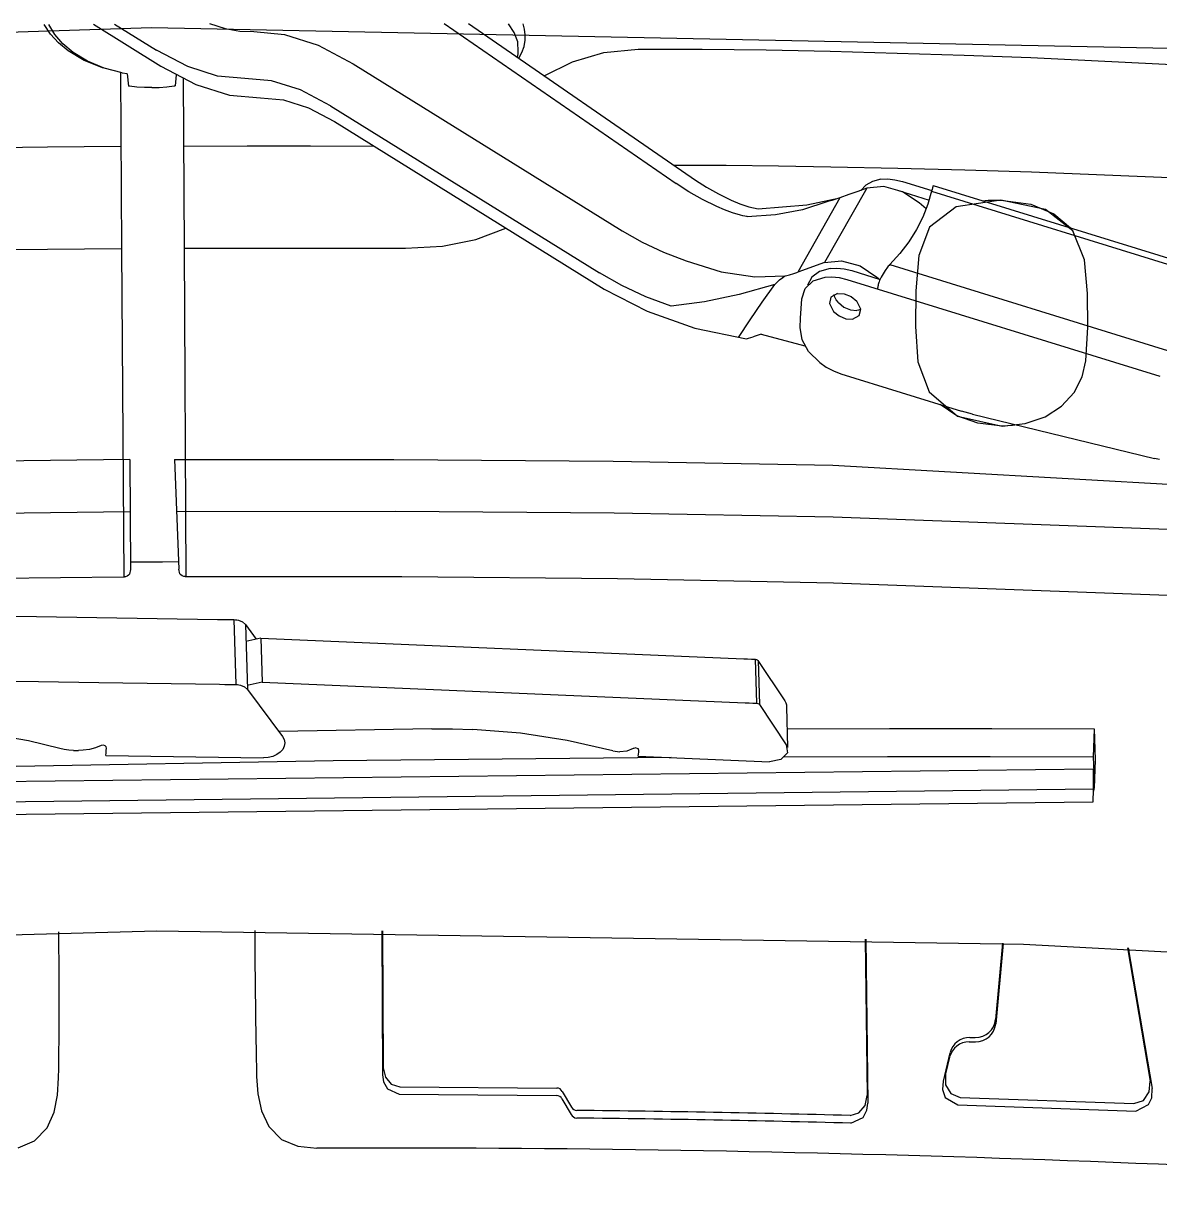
# Model space of a CAD drawing. Header units: millimetres. Extents: x 793 to 3159, y 750 to 2095.
# Drawn here: x 1317.2759 to 1317.4433, y 993.2897 to 993.463 of the extents above; entities that cross this region are included whole.
import ezdxf

# ---------------------------------------------------------------- set-up
doc = ezdxf.new("R2010")
doc.units = ezdxf.units.MM
doc.linetypes.add('XR-CASETA$0$CONTINUA', pattern=[0])
doc.layers.add('XR-CASETA$0$A-AUTOS', color=8, linetype='Continuous')

# ---------------------------------------------------------------- blocks, each defined once
blk = doc.blocks.new('XR-CASETA$0$A$C75246685')
for p, q in [((-5.339676302572001, 0.0877954115283331), (-5.326401152571974, 0.2982058715281539)), ((-5.268916412572139, 0.1154811115282825), (-5.261142062572048, 0.2430615315281841)), ((-5.404767852572035, -0.0122029884716142), (-5.398848052571906, 0.2122982015282275)), ((-5.399554842572001, 0.1173466515282655), (-5.395683382571974, 0.1892218815282547)), ((-5.382733252571938, 0.117346501528317), (-5.379372342572082, 0.1879828715282485)), ((-5.332049352571971, 0.0877971715283081), (-5.328042392572002, 0.1810305815282334)), ((-5.318859952572097, 0.1678517915282498), (-5.322271512572001, 0.0877934315282971)), ((-5.380782262572096, 0.1028517215283102), (-5.367735692571955, 0.1441528315282596)), ((-5.379952182572083, 0.1026066615283128), (-5.367051182572026, 0.1434452115282454)), ((-5.369177032572111, 0.0963879415283202), (-5.356276032572054, 0.1372261815282911)), ((-5.367035612572066, 0.0900256415283423), (-5.352494902571947, 0.1360537015282546)), ((-5.347079862572058, 0.1084146915282815), (-5.340382482571953, 0.1352235415282905)), ((-5.340323882572079, 0.1354630315283032), (-5.340382482571953, 0.1352235415282905)), ((-5.340267732571988, 0.1357037415282605), (-5.340323882572079, 0.1354630315283032)), ((-5.340214022572012, 0.1359457415282748), (-5.340267732571988, 0.1357037415282605)), ((-5.268248082572085, 0.1308068115282879), (-5.24861124257211, 0.1340353415282891)), ((-5.268243802572101, 0.1308977515282947), (-5.24751901257207, 0.1343094715282689)), ((-5.247005102572189, 0.1339039615282616), (-5.248610932572205, 0.1340350415282785)), ((-5.246121612572209, 0.1342522515282951), (-5.24751901257207, 0.1343094715282689)), ((-5.245767912572205, 0.1330361215282494), (-5.247005102572189, 0.1339039615282616)), ((-5.245147802572205, 0.1337883015282557), (-5.246121612572209, 0.1342522515282951)), ((-5.244183142572068, 0.1318804215282796), (-5.245147802572205, 0.1337883015282557)), ((-5.245300992572197, 0.1315998915282819), (-5.245767912572205, 0.1330361215282494)), ((-5.245261932572133, 0.1056625415282895), (-5.244183142572068, 0.131880341528273)), ((-5.246352942572116, 0.1060276815282748), (-5.245300692572187, 0.1316001215282938)), ((-5.369700412572116, 0.1250551615283086), (-5.373966462571956, 0.1233759315282725)), ((-5.364730622571983, 0.1254634115282727), (-5.369700412572116, 0.1250551615283086)), ((-5.359762972571957, 0.1254993515283047), (-5.364730622571983, 0.1254634115282727)), ((-5.354806922572038, 0.125184181528283), (-5.359762972571957, 0.1254993515283047)), ((-5.352455232571969, 0.1246360015282732), (-5.354806922572038, 0.125184181528283)), ((-5.300695592571969, 0.1110075415283234), (-5.30056070257217, 0.1260878015282572)), ((-5.30056100257218, 0.1260878815282638), (-5.295995572571996, 0.1262313915283073)), ((-5.30056100257218, 0.1260878015282572), (-5.296387732572043, 0.1259167515283082)), ((-5.296387732572043, 0.1259166715283015), (-5.29652292257208, 0.1107559215282947)), ((-5.296387732572043, 0.1259166715283015), (-5.294238372572067, 0.1259842715282673)), ((-5.295995272571985, 0.1262311615282954), (-5.291827182572092, 0.1260601815282882)), ((-5.29464761257202, 0.1259303315282807), (-5.291681922572137, 0.1258724215282712)), ((-5.29464761257202, 0.1259303315282807), (-5.293452552572148, -0.0748846384715591)), ((-5.294238372572067, 0.1259842715282673), (-5.293669532572153, 0.1259609215282751)), ((-5.29182932257197, 0.1258741815283031), (-5.291827182572092, 0.1260601815282882)), ((-5.291828092572018, 0.1259753415282887), (-5.291634922572143, 0.1259674115283076)), ((-5.291681922572137, 0.1258724215282712), (-5.289784942572055, 0.1258277915282804)), ((-5.291681922572137, 0.1258724215282712), (-5.29048776257207, -0.07482268847152801)), ((-5.291634922572143, 0.1259674115283076), (-5.291225682572188, 0.1258867715282861)), ((-5.290241492572135, 0.1258133715282668), (-5.289784942572055, 0.1258277915282804)), ((-5.289784942572055, 0.1258277915282804), (-5.288591402572023, -0.0747838584715339)), ((-5.373966462571956, 0.1233759315282725), (-5.377168062571968, 0.1193464715283028)), ((-5.350163972571977, 0.1234246815282916), (-5.352455232571969, 0.1246360015282732)), ((-5.348143102571953, 0.1215744815283131), (-5.350163972571977, 0.1234246815282916)), ((-5.376491492571971, 0.120603791528282), (-5.374408972572041, 0.1230278815282588)), ((-5.346609592572007, 0.119160391528311), (-5.348143102571953, 0.1215744815283131)), ((-5.37794107257207, 0.1172241215282668), (-5.376491492571971, 0.120603791528282)), ((-5.377168062571968, 0.1193464715283028), (-5.378586822571946, 0.1128061715283195)), ((-5.345619602572128, 0.1162023215282772), (-5.346609592572007, 0.119160391528311)), ((-5.399955232571869, 0.1074959615283149), (-5.399554842572001, 0.1173466515282655)), ((-5.383069852572019, 0.107497711528282), (-5.382733252571938, 0.117346501528317)), ((-5.378586822571946, 0.1128061715283195), (-5.37794107257207, 0.1172241215282668)), ((-5.345280552572035, 0.1128051815282731), (-5.345619602572128, 0.1162023215282772)), ((-5.345420932571983, 0.1150549315283058), (-5.345340362572073, 0.1143224415282873)), ((-5.271604402572052, -0.012202598471589), (-5.268916412572139, 0.1154811115282825)), ((-5.378597502572006, 0.1118408215283182), (-5.378586822571946, 0.1128061715283195)), ((-5.378586822571946, 0.1128061715283195), (-5.377603552571941, 0.1062097215283018)), ((-5.346792692571966, 0.1062368815283037), (-5.345280552572035, 0.1128051815282731)), ((-5.345280552572035, 0.1128051815282731), (-5.345705052572043, 0.1092054815282779)), ((-5.345340362572073, 0.1143224415282873), (-5.345293372571972, 0.1135721615283103)), ((-5.345293372571972, 0.1135721615283103), (-5.345280552572035, 0.1128051815282731)), ((-5.378569732571918, 0.1109266715282899), (-5.378597502572006, 0.1118408215283182)), ((-5.378505042572101, 0.1100607315283071), (-5.378569732571918, 0.1109266715282899)), ((-5.300793242572012, 0.0959258315283194), (-5.300695592571969, 0.1110075415283234)), ((-5.269042142572174, 0.1124028815283111), (-5.257822052572123, 0.1112999715283252)), ((-5.269038792572132, 0.112487641528304), (-5.257186372572164, 0.1113224115282776)), ((-5.345705052572043, 0.1092054815282779), (-5.346847022571978, 0.1061309815283096)), ((-5.29652292257208, 0.1107559215282947), (-5.296620882572028, 0.0955937215283314)), ((-5.400324802572073, 0.0976456515283246), (-5.399955232571869, 0.1074959615283149)), ((-5.383375642572104, 0.0976479415283223), (-5.383069852572019, 0.107497711528282)), ((-5.347216582572059, 0.1078892515282916), (-5.34736520257195, 0.1073642015283269)), ((-5.347079862572058, 0.1084146115282749), (-5.347216582572059, 0.1078892515282916)), ((-5.255184422572142, 0.1074806215283104), (-5.255182892572178, 0.1083136815283012)), ((-5.254548742572184, 0.1074083715282938), (-5.254546912572209, 0.1083363415283145)), ((-5.377603552571941, 0.1062097215283018), (-5.374661042572028, 0.10228203152829)), ((-5.353137602572018, 0.0890730315283293), (-5.347525122571937, 0.1068391415282974)), ((-5.350384312571918, 0.1020573415283081), (-5.346792692571966, 0.1062368815283037)), ((-5.346847022571978, 0.1061309815283096), (-5.348516942572019, 0.1036995015283253)), ((-5.34736520257195, 0.1073642015283269), (-5.347525122571937, 0.1068391415282974)), ((-5.246936432572169, 0.104634101528319), (-5.246352632572211, 0.1060275315283263)), ((-5.252967322572089, 0.1045676415282912), (-5.248786102572125, 0.1035136415282807)), ((-5.252331632572008, 0.1044947815283024), (-5.249852692572062, 0.1038704715283245)), ((-5.248240752572087, 0.1038703915283179), (-5.246936432572169, 0.104634101528319)), ((-5.246388952572147, 0.1038322515283028), (-5.245261932572133, 0.1056623915282842)), ((-5.381401762571953, 0.0983176415283254), (-5.38004068257203, 0.1026272615282835)), ((-5.380781952571964, 0.102851561528297), (-5.380780732571906, 0.1028453115282843)), ((-5.380780732571906, 0.1028453115282843), (-5.380773102572106, 0.1028380615283311)), ((-5.380773102572106, 0.1028380615283311), (-5.38075998257193, 0.1028299715282799)), ((-5.38075998257193, 0.1028299715282799), (-5.380740752572024, 0.102820891528296)), ((-5.380740752572024, 0.102820891528296), (-5.380715732571957, 0.1028109015283292)), ((-5.380715732571957, 0.1028109015283292), (-5.380684912572063, 0.1027999915283146)), ((-5.380684912572063, 0.1027999915283146), (-5.380648282571997, 0.1027880915283106)), ((-5.380648282571997, 0.1027880915283106), (-5.380605872571891, 0.102775191528309)), ((-5.380605872571891, 0.102775191528309), (-5.38043741257195, 0.1027278215283047)), ((-5.38043741257195, 0.1027278215283047), (-5.380218292572067, 0.1026706715283296)), ((-5.380218292572067, 0.1026706715283296), (-5.379952182572083, 0.1026065815283061)), ((-5.379952182572083, 0.1026065815283061), (-5.378024692572012, 0.1020449115282815)), ((-5.374661042572028, 0.10228203152829), (-5.370488072571902, 0.1006572015283211)), ((-5.249852692572062, 0.1038709315282915), (-5.248240752572087, 0.1038703915283179)), ((-5.248786102572125, 0.1035136415282807), (-5.247537022572146, 0.1034426115283225)), ((-5.247537022572146, 0.1034426115283225), (-5.246388952572147, 0.1038322515283028)), ((-5.38011911257206, 0.0975771415283191), (-5.378643592572075, 0.1022480015282952)), ((-5.37824747257207, 0.1007708015282844), (-5.379902742571971, 0.0983174915283201)), ((-5.377945342571933, 0.1011035915283003), (-5.37824747257207, 0.1007708015282844)), ((-5.378024692572012, 0.1020449115282815), (-5.376137182572052, 0.101287461528301)), ((-5.377651762572099, 0.1014487515282951), (-5.377945342571933, 0.1011035915283003)), ((-5.377367952571943, 0.1018054215283257), (-5.377651762572099, 0.1014487515282951)), ((-5.376137182572052, 0.101287461528301), (-5.374299102572081, 0.1003381415282831)), ((-5.370488072571902, 0.1006572015283211), (-5.365273222572, 0.1001744915282927)), ((-5.354807222572048, 0.1004271715283096), (-5.350384312571918, 0.1020573415283081)), ((-5.374299102572081, 0.1003381415282831), (-5.372520542572033, 0.0992005915283301)), ((-5.372520542572033, 0.0992005915283301), (-5.370810642572109, 0.0978817815282867)), ((-5.365273222572, 0.1001744915282927), (-5.360041902572107, 0.1001050615282963)), ((-5.360041902572107, 0.1001050615282963), (-5.354807222572048, 0.1004271715283096)), ((-5.40066446257208, 0.0877971715283081), (-5.400324802572073, 0.0976456515283246)), ((-5.383648472571962, 0.0877971715283081), (-5.383375642572104, 0.0976479415283223)), ((-5.381792692572048, 0.0961405215283264), (-5.38167459257204, 0.0972176415283173)), ((-5.381675202571954, 0.0972179415283279), (-5.381402372572096, 0.0983178015282818)), ((-5.379902742571971, 0.0983174915283201), (-5.380690702571997, 0.0955601515283036)), ((-5.370810642572109, 0.0978817815282867), (-5.369177342572014, 0.0963881715283321)), ((-5.381752112571917, 0.0951192515283026), (-5.381792392572037, 0.0961404415283198)), ((-5.380690702571997, 0.0955601515283036), (-5.380446262572036, 0.0930736615283365)), ((-5.369177342572014, 0.0963881715283321), (-5.369054662572012, 0.0962700715283234)), ((-5.369054662572012, 0.0962700715283234), (-5.368922522572006, 0.0961515815282894)), ((-5.368922522572006, 0.0961515815282894), (-5.368781522572021, 0.0960331715283189)), ((-5.368781522572021, 0.0960331715283189), (-5.368632602571892, 0.0959148415282982)), ((-5.368632602571892, 0.0959148415282982), (-5.368476042572069, 0.0957972015283133)), ((-5.368476042572069, 0.0957972015283133), (-5.368313382571955, 0.0956806215283166)), ((-5.368313382571955, 0.0956806215283166), (-5.367833342571998, 0.0953702615283021)), ((-5.367833342571998, 0.0953702615283021), (-5.367327062571916, 0.095091561528335)), ((-5.300854282572004, 0.0808430515283192), (-5.300793242572012, 0.0959258315283194)), ((-5.296620882572028, 0.0955937215283314), (-5.296681612572115, 0.0804301515283044)), ((-5.381752112571917, 0.0951192515283026), (-5.381446622572071, 0.09389710152831302)), ((-5.381446622572071, 0.09389710152831302), (-5.380901282571926, 0.0929106915283171)), ((-5.368999422572073, 0.0920257615283333), (-5.367343542572028, 0.0944780015283016)), ((-5.36831796257195, 0.0907657615283313), (-5.367000212571952, 0.0949371415283338)), ((-5.367343542572028, 0.0944780015283016), (-5.367241002572086, 0.0945887015282949)), ((-5.367327062571916, 0.095091561528335), (-5.36681161257195, 0.0948573315282886)), ((-5.367241002572086, 0.0945887015282949), (-5.367139682571973, 0.09470078152830301)), ((-5.367139682571973, 0.09470078152830301), (-5.367038972572004, 0.0948143015283165)), ((-5.36681161257195, 0.0948573315282886), (-5.366664222572012, 0.0948003415283267)), ((-5.366664222572012, 0.0948003415283267), (-5.366519872571983, 0.0947488415282862)), ((-5.366519872571983, 0.0947488415282862), (-5.366378272571978, 0.0947026815283323)), ((-5.366378272571978, 0.0947026815283323), (-5.366238492572051, 0.094661941528301)), ((-5.366238492572051, 0.094661941528301), (-5.366101782571945, 0.0946269215283167)), ((-5.366101782571945, 0.0946269215283167), (-5.365968722572119, 0.0945977815283357)), ((-5.365968722572119, 0.0945977815283357), (-5.365921422572113, 0.0945887015282949)), ((-5.365921422572113, 0.0945887015282949), (-5.365874422572119, 0.0945804615282953)), ((-5.365874422572119, 0.0945804615282953), (-5.365828342571944, 0.0945730615283367)), ((-5.365828342571944, 0.0945730615283367), (-5.365782872571912, 0.0945664215282989)), ((-5.365782872571912, 0.0945664215282989), (-5.365738012572023, 0.0945606315283101)), ((-5.365738012572023, 0.0945606315283101), (-5.365693452571917, 0.09455559152829099)), ((-5.365693452571917, 0.09455559152829099), (-5.365650122571992, 0.0945514715283196)), ((-5.365650122571992, 0.0945514715283196), (-5.365607092572076, 0.0945481915283324)), ((-5.380901282571926, 0.0929106915283171), (-5.380136512571993, 0.0921913915283028)), ((-5.380446872571951, 0.0930734315283246), (-5.369543242571921, 0.0867813915283193)), ((-5.380446262572036, 0.0930736615283365), (-5.379981172572001, 0.0917482015283042)), ((-5.369787692572002, 0.0892685015283235), (-5.368999422572073, 0.0920257615283333)), ((-5.362645362571925, 0.092059181528299), (-5.363800142571903, 0.0914793415282986)), ((-5.361684972572107, 0.0918280115282926), (-5.362645362571925, 0.092059181528299)), ((-5.362587982572109, 0.0920666515283131), (-5.362523282571941, 0.0918941515282939)), ((-5.362523282571941, 0.0918941515282939), (-5.362473852571952, 0.0917046415283096)), ((-5.269794102572063, 0.09226372152832599), (-5.245608922572159, 0.0924331715283131)), ((-5.269793492572148, 0.0921839215282887), (-5.246717012572048, 0.0923401715283205)), ((-5.245243622572047, 0.0920103515283302), (-5.246717012572048, 0.0923397915283033)), ((-5.244575902572136, 0.09228005152832001), (-5.245608612572028, 0.0924328615282946)), ((-5.244187412572159, 0.091106111528319), (-5.245243622572047, 0.0920103515283302)), ((-5.243494662572061, 0.0916937315282951), (-5.244575902572136, 0.09228005152832001)), ((-5.379981172572001, 0.0917482015283042), (-5.379515782571957, 0.0904227515283367)), ((-5.379515782571957, 0.0904227515283367), (-5.379050082572007, 0.0890974415283097)), ((-5.368591402571951, 0.0896659115283285), (-5.368318272572083, 0.0907659215283445)), ((-5.364902132571955, 0.0896414215283414), (-5.364488622571911, 0.0906467515283396)), ((-5.364488312572006, 0.0906467515283396), (-5.363800142571903, 0.0914793415282986)), ((-5.362942902571944, 0.0895684115282904), (-5.362526952572012, 0.0905376515283081)), ((-5.362527252572021, 0.0905377215283068), (-5.362440582572048, 0.0914984915283128)), ((-5.362473852571952, 0.0917046415283096), (-5.362440582572048, 0.0914983415283075)), ((-5.361168612571987, 0.0908493115283307), (-5.361684972572107, 0.0918280115282926)), ((-5.361227512572098, 0.0898655015282941), (-5.361168612571987, 0.0908493815283294)), ((-5.243806242572077, 0.0898117115283128), (-5.244187412572159, 0.091106111528319)), ((-5.242673432572132, 0.0899067715282911), (-5.243494662572061, 0.0916937315282951)), ((-5.378067412572022, 0.0842283715283259), (-5.379050082572007, 0.0890974415283097)), ((-5.379050082572007, 0.0890974415283097), (-5.378851722571994, 0.0885050215283343)), ((-5.379049472572091, 0.0890974415283097), (-5.368146452571977, 0.082805711528323)), ((-5.378851722571994, 0.0885050215283343), (-5.378669832571972, 0.08790024152833098)), ((-5.369543242571921, 0.08678147152832599), (-5.369787692572002, 0.0892685015283235)), ((-5.368708892572045, 0.0885885615283257), (-5.368590792572035, 0.0896658315283219)), ((-5.368668302572019, 0.0875674515283152), (-5.368708892572045, 0.0885884915283271)), ((-5.367426542571934, 0.0878485115283354), (-5.367308442571925, 0.0889256315283262)), ((-5.367308752572057, 0.0889258615283382), (-5.367035922571971, 0.09002594152829599)), ((-5.364960722571936, 0.0886576915283115), (-5.364902132571955, 0.0896414215283414)), ((-5.364960722571936, 0.0886576115283049), (-5.364444672571949, 0.0876788415283443)), ((-5.364023832572115, 0.0884678715283087), (-5.364431242572095, 0.0882730915282935)), ((-5.363611852572034, 0.0887676315283272), (-5.364023832572115, 0.0884678715283087)), ((-5.363612152572045, 0.0887676315283272), (-5.362942902571944, 0.0895684115282904)), ((-5.362329192572019, 0.088027571528329), (-5.361641022571916, 0.0888600915283462)), ((-5.361641022571916, 0.0888600915283462), (-5.361227512572098, 0.0898655015282941)), ((-5.353556922572009, 0.0879828715283395), (-5.353137602572018, 0.0890730315283293)), ((-5.400924772572012, 0.0783605215283103), (-5.40066446257208, 0.0877971715283081)), ((-5.383824552572036, 0.0800774415283456), (-5.383648472571962, 0.0877971715283081)), ((-5.378669832571972, 0.08790024152833098), (-5.378503812571921, 0.0872835615283236)), ((-5.378503812571921, 0.0872835615283236), (-5.377332862571961, 0.0835500415282979)), ((-5.369543552572054, 0.08678147152832599), (-5.368146762572109, 0.082805711528323)), ((-5.368668302572019, 0.0875674515283152), (-5.368225802572055, 0.0860276115282943)), ((-5.367385962572028, 0.0868273915283169), (-5.367426542571934, 0.0878485115283354)), ((-5.366828702571978, 0.08506645152832001), (-5.367385962572028, 0.0868273915283169)), ((-5.364431242572095, 0.0882730915282935), (-5.36482339257202, 0.0881800915283009)), ((-5.364444672571949, 0.0876788415283443), (-5.36348398257212, 0.0874477415283366)), ((-5.36348398257212, 0.0874477415283366), (-5.362329192572019, 0.088027571528329)), ((-5.354780062572104, 0.0859632115283091), (-5.354109892571955, 0.0869354315283033)), ((-5.354109892571955, 0.0869354315283033), (-5.353556612572107, 0.0879827915283329)), ((-5.340428562572129, 0.0554690615283278), (-5.339676302572001, 0.0877954115283331)), ((-5.332800382572144, 0.0555615315283546), (-5.332049352571971, 0.0877971715283081)), ((-5.322271512572001, 0.0877934315282971), (-5.323082372572002, 0.0559943415283613)), ((-5.368225802572055, 0.0860276115282943), (-5.367390842572036, 0.0848992215283318)), ((-5.365745642572051, 0.08388321152833099), (-5.366828702571978, 0.08506645152832001)), ((-5.354780062572104, 0.0859631415283104), (-5.356435032571994, 0.0843052715283364)), ((-5.377782992571952, 0.0806221015283484), (-5.378067412572022, 0.0842283715283259)), ((-5.377332862571961, 0.0835500415282979), (-5.376611112572049, 0.079572911528345)), ((-5.367390842572036, 0.0848992215283318), (-5.366207062572017, 0.0842505715283153)), ((-5.364206632572063, 0.0833868415283235), (-5.365745642572051, 0.08388321152833099)), ((-5.362790012571963, 0.083299561528321), (-5.364206632572063, 0.0833868415283235)), ((-5.361375212571942, 0.0831818415283294), (-5.362790012571963, 0.083299561528321)), ((-5.358149812571924, 0.0833775415283356), (-5.359962862571934, 0.0830970815283365)), ((-5.359009192571988, 0.0773665615283505), (-5.357247412572063, 0.0837744215283181)), ((-5.356435032571994, 0.0843052715283364), (-5.358149812571924, 0.0833775415283356)), ((-5.367948702572106, 0.0822130615283357), (-5.368146452571977, 0.082805711528323)), ((-5.367766512572075, 0.081608131528327), (-5.367948702572106, 0.0822130615283357)), ((-5.367600492572024, 0.0809914415283117), (-5.367766512572075, 0.081608131528327)), ((-5.359962862571934, 0.0830970815283365), (-5.361375212571942, 0.0831818415283294)), ((-5.383948152572088, 0.0723569515283487), (-5.383824552572036, 0.0800774415283456)), ((-5.377508942572034, 0.0770095815283014), (-5.377782992571952, 0.0806221015283484)), ((-5.367581882571925, 0.080957191528313), (-5.367600492572024, 0.0809915915283171)), ((-5.367471102572039, 0.0764614915283062), (-5.367600492572024, 0.0809914415283117)), ((-5.367563262571934, 0.0809230115283128), (-5.367581882571925, 0.080957191528313)), ((-5.367544342571931, 0.080888981528318), (-5.367563262571934, 0.0809230115283128)), ((-5.367525422571928, 0.0808551015283286), (-5.367544342571931, 0.080888981528318)), ((-5.367505892572012, 0.0808213815283523), (-5.367525422571928, 0.0808551015283286)), ((-5.367486662572105, 0.0807878915283311), (-5.367505892572012, 0.0808213815283523)), ((-5.36746713257196, 0.0807545515283153), (-5.367486662572105, 0.0807878915283311)), ((-5.367447302572031, 0.0807213615283047), (-5.36746713257196, 0.0807545515283153)), ((-5.367437232572115, 0.0807050315283107), (-5.367447302572031, 0.0807213615283047)), ((-5.367426852572066, 0.0806887115283246), (-5.367437232572115, 0.0807050315283107)), ((-5.367416782571922, 0.0806723815283306), (-5.367426852572066, 0.0806887115283246)), ((-5.367406712572005, 0.0806560515283366), (-5.367416782571922, 0.0806723815283306)), ((-5.367396642572089, 0.0806396515283439), (-5.367406712572005, 0.0806560515283366)), ((-5.367386572571945, 0.0806233215283499), (-5.367396642572089, 0.0806396515283439)), ((-5.367376502572028, 0.0806070015283069), (-5.367386572571945, 0.0806233215283499)), ((-5.36736642257199, 0.0805906715283129), (-5.367376502572028, 0.0806070015283069)), ((-5.367044772572057, 0.0801331415283073), (-5.36736642257199, 0.0805906715283129)), ((-5.366699012571983, 0.0797484615283395), (-5.367044772572057, 0.0801331415283073)), ((-5.366343172572101, 0.0794328315283508), (-5.366699012571983, 0.0797484615283395)), ((-5.310921722572061, 0.0766169015283538), (-5.304985752571951, 0.0805507715283227)), ((-5.304985752571951, 0.0805507715283227), (-5.304691562571974, 0.080701221528301)), ((-5.304691562571974, 0.080701221528301), (-5.304382422572075, 0.0807753015283481)), ((-5.304438872572177, 0.0767828415283418), (-5.298502902572066, 0.0807169415283227)), ((-5.304382422572075, 0.0807753015283481), (-5.304067472572, 0.0807699615283184)), ((-5.304067472572, 0.0807701115283237), (-5.29808786257206, 0.0809060715283465)), ((-5.298502902572066, 0.0807169415283227), (-5.297302642572162, 0.0808620515283281)), ((-5.297302642572162, 0.0808620515283281), (-5.296302892572043, 0.0798784715283034)), ((-5.296302892572043, 0.0798784715283034), (-5.295971162572072, 0.0782261715283141)), ((-5.401085302571914, 0.0689222015283519), (-5.400924772572012, 0.0783605215283103)), ((-5.376611112572049, 0.079572911528345), (-5.37635202257195, 0.0754246515283228)), ((-5.363739112572034, 0.0775330415283122), (-5.366343172572101, 0.0794328315283508)), ((-5.366343172572101, 0.0794328315283508), (-5.364882602572038, 0.0741698515283531)), ((-5.296947422572088, 0.0588794715283427), (-5.295971162572072, 0.0782261715283141)), ((-5.377828772571888, 0.0756670415283054), (-5.377508942572034, 0.0770095815283014)), ((-5.368253272571906, 0.0715240515283142), (-5.367471102572039, 0.0764614915283062)), ((-5.361141752572052, 0.0757415015283129), (-5.363739112572034, 0.0775330415283122)), ((-5.359009192571988, 0.0773665615283505), (-5.358662202571963, 0.0761980515283369)), ((-5.311120392571978, 0.0762078915283553), (-5.304636932571952, 0.0763741315283539)), ((-5.311112152572036, 0.0762499315283378), (-5.311108492572088, 0.0762708315283192)), ((-5.311108492572088, 0.0762708315283192), (-5.311104522572009, 0.0762918115283071)), ((-5.311104522572009, 0.0762918115283071), (-5.311100862572061, 0.0763127215283532)), ((-5.311100862572061, 0.0763127215283532), (-5.311097202572113, 0.0763337015283412)), ((-5.311097202572113, 0.0763337015283412), (-5.311093542572165, 0.0763546015283225)), ((-5.311093542572165, 0.0763546015283225), (-5.311089872572096, 0.0763755815283105)), ((-5.311089872572096, 0.0763755815283105), (-5.311021212571972, 0.0765176415283406)), ((-5.311021212571972, 0.0765176415283406), (-5.311008702572166, 0.0765300815283183)), ((-5.311008702572166, 0.0765300815283183), (-5.310996192572133, 0.0765424415283462)), ((-5.310996192572133, 0.0765424415283462), (-5.310983982572112, 0.07655487152831598)), ((-5.310983982572112, 0.07655487152831598), (-5.310971472572077, 0.0765672315283439)), ((-5.310971472572077, 0.0765672315283439), (-5.31095895257215, 0.0765796715283216)), ((-5.31095895257215, 0.0765796715283216), (-5.310946752572021, 0.0765921015283482)), ((-5.310946752572021, 0.0765921015283482), (-5.310934232572094, 0.0766044615283192)), ((-5.310934232572094, 0.0766044615283192), (-5.310921722572061, 0.0766169015283538)), ((-5.310922332571977, 0.0766172815283142), (-5.304439482572092, 0.0767827615283352)), ((-5.30466470257204, 0.0758154315283548), (-5.304636632572168, 0.0763739815283486)), ((-5.304636632572168, 0.0763739815283486), (-5.304606722571974, 0.0765415215283554)), ((-5.304606722571974, 0.0765416015283051), (-5.304538062572078, 0.0766836615283353)), ((-5.304538062572078, 0.0766835815283287), (-5.304438872572177, 0.0767828415283418)), ((-5.378258762572045, 0.0743492915283071), (-5.377828772571888, 0.0756670415283054)), ((-5.376501862571899, 0.0747441115283039), (-5.376575102572019, 0.0744360415283438)), ((-5.376431982571943, 0.0750515815283563), (-5.376501862571899, 0.0747441115283039)), ((-5.376365142571899, 0.0753584315283149), (-5.376431982571943, 0.0750515815283563)), ((-5.376363312571925, 0.0753667515283212), (-5.376365142571899, 0.0753584315283149)), ((-5.376361792572084, 0.0753749915283208), (-5.376363312571925, 0.0753667515283212)), ((-5.376360262571894, 0.0753833015283192), (-5.376361792572084, 0.0753749915283208)), ((-5.376358432571919, 0.0753915415283189), (-5.376360262571894, 0.0753833015283192)), ((-5.376356902571956, 0.0753998615283251), (-5.376358432571919, 0.0753915415283189)), ((-5.376355382571886, 0.0754081015283248), (-5.376356902571956, 0.0753998615283251)), ((-5.376353552571913, 0.0754163415283244), (-5.376355382571886, 0.0754081015283248)), ((-5.37635202257195, 0.0754246515283228), (-5.376353552571913, 0.0754163415283244)), ((-5.35855295257204, 0.0740445715283329), (-5.361141752572052, 0.0757415015283129)), ((-5.359984222572052, 0.0676112415283399), (-5.358359162572128, 0.0751775415283476)), ((-5.358562712572052, 0.0758549515283278), (-5.358662202571963, 0.0761980515283369)), ((-5.358459262571955, 0.07551178152832), (-5.358562712572052, 0.0758549515283278)), ((-5.358359162572128, 0.0751775415283476), (-5.358459262571955, 0.07551178152832)), ((-5.314640592572118, 0.00339020152839), (-5.311205842572121, 0.0745327815283474)), ((-5.311205842572121, 0.0745327015283408), (-5.311176542572071, 0.0750910215283227)), ((-5.311176542572071, 0.0750910215283227), (-5.311147862572057, 0.0756494915283099)), ((-5.311147862572057, 0.0756494915283099), (-5.311119482572052, 0.076207961528354)), ((-5.311119482572052, 0.076207961528354), (-5.311115812571983, 0.0762289515283499)), ((-5.311115812571983, 0.0762289515283499), (-5.311112152572036, 0.0762499315283378)), ((-5.308157752572128, 0.0035558315284163), (-5.304723302572142, 0.0746980315283565)), ((-5.304723302572142, 0.0746981115283063), (-5.30469370257208, 0.0752568115283054)), ((-5.30469370257208, 0.0752568115283054), (-5.30466470257204, 0.0758154315283548)), ((-5.379725432571945, 0.0712053715283503), (-5.378796782572067, 0.0730629015283455)), ((-5.378796782572067, 0.0730629015283455), (-5.378258762572045, 0.0743492915283071)), ((-5.37692697257205, 0.0732446315283539), (-5.377363682572081, 0.0720810015283462)), ((-5.376575102572019, 0.0744360415283438), (-5.37692697257205, 0.0732446315283539)), ((-5.364882602572038, 0.0741698515283531), (-5.363860572571979, 0.0690351115283363)), ((-5.384018652572081, 0.06463639152835299), (-5.383948152572088, 0.0723569515283487)), ((-5.380729462572048, 0.0694517515283622), (-5.379725432571945, 0.0712053715283503)), ((-5.377363682572081, 0.0720810015283462), (-5.377882172571958, 0.0709501715283238)), ((-5.369919532571998, 0.0663546015283316), (-5.368253272571906, 0.0715240515283142)), ((-5.381802462571954, 0.0678102915283319), (-5.380729462572048, 0.0694517515283622)), ((-5.377882172571958, 0.0709501715283238), (-5.378936252572088, 0.0688417815283344)), ((-5.405044652571973, 0.0345230115283641), (-5.381802462571954, 0.0678103715283385)), ((-5.401146032572, 0.0594838015283301), (-5.401085302571914, 0.0689222015283519)), ((-5.378936252572088, 0.0688417815283344), (-5.380083712571945, 0.0668382315283509)), ((-5.363860572571979, 0.0690351115283363), (-5.363213902572056, 0.0641212515283485)), ((-5.362494602571928, 0.0605711415283565), (-5.359984222572052, 0.0676112415283399)), ((-5.380083712571945, 0.0668382315283509), (-5.38131906257206, 0.0649479715283121)), ((-5.371200352571917, 0.0630322315283536), (-5.369919532571998, 0.0663546015283316)), ((-5.405082182572073, 0.0309180515283458), (-5.381319372571964, 0.0649479715283121)), ((-5.372686252571953, 0.0598948715283712), (-5.371200352571917, 0.0630322315283536)), ((-5.363213902572056, 0.0641212515283485), (-5.36464914257192, 0.0603965815283516)), ((-5.296705722572028, 0.0637322315283484), (-5.296513152572174, 0.0139244915283996)), ((-5.400665682571911, 0.0544378715283358), (-5.401146032572, 0.0594838015283301)), ((-5.374365332571983, 0.0569682315283728), (-5.372686252571953, 0.0598948715283712)), ((-5.36464914257192, 0.0603965815283516), (-5.366315092572108, 0.0568790515283411)), ((-5.365814302571948, 0.0542728415283307), (-5.362494602571928, 0.0605711415283565)), ((-5.297953282572165, 0.0589289915283473), (-5.297985322572117, 0.0589132015283269)), ((-5.297920932572083, 0.0589422615283581), (-5.297953282572165, 0.0589289915283473)), ((-5.297887662572179, 0.0589531715283727), (-5.297920932572083, 0.0589422615283581)), ((-5.29785440257217, 0.0589617915283327), (-5.297887662572179, 0.0589531715283727)), ((-5.297820532572018, 0.0589682015283586), (-5.29785440257217, 0.0589617915283327)), ((-5.29778635257196, 0.0589725515283419), (-5.297820532572018, 0.0589682015283586)), ((-5.297511382571997, 0.0589582815283336), (-5.29778635257196, 0.0589725515283419)), ((-5.297225742572095, 0.0589152515283615), (-5.297511382571997, 0.0589582815283336)), ((-5.298169042572112, 0.0585366115283534), (-5.298047582572166, 0.0588738315283592)), ((-5.298169042572112, 0.0585366815283521), (-5.298086332572097, 0.0581722315283457)), ((-5.298086332572097, 0.0581721515283391), (-5.297707612572026, 0.0572343515283649)), ((-5.298016752572153, 0.0588948115283472), (-5.298047582572166, 0.0588737515283526)), ((-5.297985322572117, 0.0589132015283269), (-5.298016752572153, 0.0588948115283472)), ((-5.297707612572026, 0.0572343515283649), (-5.297583402572059, 0.0561731715283429)), ((-5.296947422572088, 0.0588794715283427), (-5.297225742572095, 0.0589152515283615)), ((-5.399240812571974, 0.0174775715283602), (-5.374365632571993, 0.0569683115283226)), ((-5.366315092572108, 0.0568790515283411), (-5.368197722572061, 0.053598411528327)), ((-5.340879302572034, 0.0231383515283881), (-5.340428562572129, 0.0554690615283278)), ((-5.333251742572088, 0.0233201615284031), (-5.332800382572144, 0.0555615315283546)), ((-5.323082372572002, 0.0559943415283613), (-5.323586212571967, 0.0241873215283874)), ((-5.297729582572059, 0.0551250515283357), (-5.297583402572059, 0.0561732515283495)), ((-5.399327482571949, 0.0497811915283535), (-5.400665682571911, 0.0544378715283358)), ((-5.390737402571971, 0.0147058915283935), (-5.365814302571948, 0.0542728415283307)), ((-5.297729582572059, 0.0551251215283344), (-5.299321382571974, 0.0484541315283593)), ((-5.393073212571949, 0.0141077415283633), (-5.368197722572061, 0.053598411528327)), ((-5.397300202571954, 0.0456156915283543), (-5.399327482571949, 0.0497811915283535)), ((-5.247595312572116, 0.0474054015283798), (-5.245283292572026, 0.0487577115283386)), ((-5.246496062572191, 0.0473543615283632), (-5.244165742572135, 0.0487064415283669)), ((-5.299321382571974, 0.0484541315283593), (-5.300419402572174, 0.041575551528382)), ((-5.248408292572207, 0.0234648915283913), (-5.248098242572153, 0.0465969115283826)), ((-5.247317602572023, 0.0233763115283807), (-5.247002962572083, 0.0465461015283779)), ((-5.404163912572017, 0.0427676415283429), (-5.404949742572056, 0.042549821528354)), ((-5.403365262572037, 0.0428687315283867), (-5.404163912572017, 0.0427676415283429)), ((-5.402309362572054, 0.0417467515283363), (-5.403700042572041, 0.0412551915283359)), ((-5.402560822571899, 0.0428495815283725), (-5.403365262572037, 0.0428687315283867)), ((-5.401647432572076, 0.0426776915283824), (-5.402560822571899, 0.0428495815283725)), ((-5.400839632572001, 0.0418203015283609), (-5.402309362572054, 0.0417467515283363)), ((-5.400760282571922, 0.0423516115283462), (-5.401647432572076, 0.0426776915283824)), ((-5.400573212571884, 0.0417864315283794), (-5.400839632572001, 0.0418203015283609)), ((-5.399909152571921, 0.0418787415283362), (-5.400760282571922, 0.0423516115283462)), ((-5.400309842572029, 0.0417385115283366), (-5.400573212571884, 0.0417864315283794)), ((-5.400050142572013, 0.0416768715283809), (-5.400309842572029, 0.0417385115283366)), ((-5.403700042572041, 0.0412551915283359), (-5.404976902572002, 0.0403878015283397)), ((-5.300419402572174, 0.041575551528382), (-5.301027922571961, 0.0345633015283795)), ((-5.373226102571949, 0.0354247315283658), (-5.374893892572004, 0.0398582515283863)), ((-5.37226389257205, 0.0304641015283949), (-5.373226102571949, 0.0354247315283658)), ((-5.301133212572153, 0.0315341215283809), (-5.301027922571961, 0.0345633015283795)), ((-5.301145112572044, 0.0284990715283868), (-5.301132902572022, 0.0315341215283809)), ((-5.371986482571969, 0.0250573015283919), (-5.37226389257205, 0.0304641015283949)), ((-5.301145112572044, 0.0284990715283868), (-5.300889372571987, 0.0059378115284119)), ((-5.372083532571992, 0.0141790815283969), (-5.371986482571969, 0.0250573015283919)), ((-5.341042882571969, -0.009194028471568999), (-5.340879302572034, 0.0231383515283881)), ((-5.333416842572091, -0.0089238684716122), (-5.333251742572088, 0.0233201615284031)), ((-5.323586212571967, 0.0241873215283874), (-5.323784882572113, -0.0076238984716213)), ((-5.248812962572059, 0.0222190115283922), (-5.248407992572197, 0.0234648915283913)), ((-5.248149202572108, 0.0216684015283875), (-5.247317602572023, 0.0233763115283807)), ((-5.271412142572104, 0.0210475215284021), (-5.251247962572165, 0.0210286015283998)), ((-5.271412142572104, 0.0209654315283672), (-5.250176482572101, 0.020941621528408)), ((-5.251247652572033, 0.0210286015283998), (-5.249836212572176, 0.0213504815284011)), ((-5.250176482572101, 0.020941621528408), (-5.249186802572125, 0.0210671315283833)), ((-5.249836212572176, 0.0213504815284011), (-5.248812962572059, 0.0222190115283922)), ((-5.249186802572125, 0.0210671315283833), (-5.248149202572108, 0.0216684015283875)), ((-5.387158902571968, 0.0111470115283794), (-5.387078032572048, 0.0205156715283863)), ((-5.401993502572053, 0.0123278115283654), (-5.399240812571974, 0.0174775015283615)), ((-5.393073212571949, 0.0141076715283646), (-5.395425512571932, 0.0096796415283791)), ((-5.392773222571917, 0.0108649515283617), (-5.390737402571971, 0.0147058915283935)), ((-5.372147002571978, 0.0033017815283927), (-5.372083532571992, 0.0141790815283969)), ((-5.296513152572174, 0.0139244915283996), (-5.295926612572088, -0.035886838471555)), ((-5.403616732572003, 0.0073927315283697), (-5.401993502572053, 0.0123278115283654)), ((-5.393969212571959, 0.007179031528409), (-5.392773222571917, 0.0108649515283617)), ((-5.387212622572063, 0.0017781915284161), (-5.387158902571968, 0.0111470115283794)), ((-5.239748932572069, 0.008404621528399), (-5.239445592572223, 0.0111816415283954)), ((-5.395425512571932, 0.0096796415283791), (-5.39680826257188, 0.0054299215284175)), ((-5.404050692572013, 0.0028543115284094), (-5.403616732572003, 0.0073927315283697)), ((-5.394277442571934, 0.0037956315283907), (-5.393969212571959, 0.007179031528409)), ((-5.240773412572139, 0.0060125815283811), (-5.239748932572069, 0.008404621528399)), ((-5.39680826257188, 0.0054299215284175), (-5.39716562257206, 0.0015298515283746)), ((-5.307107332572172, 0.0013546015283907), (-5.300148102572052, 0.0064843015283884)), ((-5.300148102572052, 0.0064843015283884), (-5.299691562572093, 0.006729131528374001)), ((-5.299691562572093, 0.006729131528374001), (-5.299205112572167, 0.006817401528366)), ((-5.299205112572167, 0.006817401528366), (-5.298715302572077, 0.0067437015283929)), ((-5.298715002572067, 0.0067437015283929), (-5.298248382572068, 0.0065122215283679)), ((-5.298248382572068, 0.0065122215283679), (-5.297830292572028, 0.0061355615283958)), ((-5.297830292572028, 0.0061355615283958), (-5.297482702571983, 0.005633931528422)), ((-5.297482702571983, 0.005633931528422), (-5.297224822572047, 0.0050342615283796)), ((-5.242696322572214, 0.0041194215283724), (-5.240773412572139, 0.0060125815283811)), ((-5.394696442571899, -0.0007504984716036), (-5.394277442571934, 0.0037956315283907)), ((-5.314640902572023, 0.0033903515283953), (-5.308158362572044, 0.0035558315284163)), ((-5.308157752572128, 0.0035558315284163), (-5.307713712572081, 0.0013387315284206)), ((-5.297513212571971, -0.0195469584715795), (-5.297027982572104, 0.0036747015284107)), ((-5.297224822572047, 0.0050343315283783), (-5.297070402572103, 0.0043689015284087)), ((-5.297070712572007, 0.0043689015284087), (-5.297027982572104, 0.0036747015284107)), ((-5.244993682572044, 0.003053901528375), (-5.242696322572214, 0.0041194215283724)), ((-5.404129122572044, 0.0008134515283871), (-5.404050692572013, 0.0028543115284094)), ((-5.387239172572095, -0.0075907884716173), (-5.387212622572063, 0.0017781915284161)), ((-5.372177522572087, -0.0075732384716218), (-5.372147002571978, 0.0033017815283927)), ((-5.316672152572095, 0.0011100015284171), (-5.314504182572022, 0.0027082815284132)), ((-5.314640902572023, 0.00339020152839), (-5.314196562571964, 0.0011733315284062)), ((-5.250053802572096, 0.0023854115284223), (-5.247501012572115, 0.0025443315284122)), ((-5.247501012572115, 0.0025443315284122), (-5.244993682572044, 0.003053901528375)), ((-5.404545382571882, -0.0013584084715887), (-5.404129122572044, 0.0008134515283871)), ((-5.39716562257206, 0.0015298515283746), (-5.397534272571988, -0.0025034284716128)), ((-5.31735757257195, -0.000123058471587), (-5.317314542572034, 0.0001052915283992)), ((-5.317314542572034, 0.0001052915283992), (-5.317056982572125, 0.0006895515283816)), ((-5.317056672571993, 0.0006896215283803), (-5.316672152572095, 0.0011100015284171)), ((-5.316672152572095, 0.0011101615283735), (-5.307107032572162, 0.0013541415284237)), ((-5.307824192571956, -0.0001110084715776), (-5.307792452572016, 0.0001213115283747)), ((-5.307792452572016, 0.0001213115283747), (-5.307749422572101, 0.0003498115284231)), ((-5.307749422572101, 0.0003498115284231), (-5.30749185257207, 0.0009341515284119998)), ((-5.30749185257207, 0.0009341515284119998), (-5.307107332572172, 0.0013546015283907)), ((-5.405289092571933, -0.0036299884716016), (-5.404545382571882, -0.0013584084715887)), ((-5.396311432571906, -0.0057047184716055), (-5.394696442571899, -0.0007504984716036)), ((-5.317444552572055, -0.0021899384716164), (-5.317434482572139, -0.0013840484715786)), ((-5.317434482572139, -0.0013840484715786), (-5.317410372571998, -0.0005901284716003)), ((-5.317413422572031, -0.0005718184716272), (-5.307848302572096, -0.0003278284716259)), ((-5.317410372571998, -0.0005901284716003), (-5.317389012572106, -0.0003551484715842)), ((-5.317389012572106, -0.0003551484715842), (-5.31735757257195, -0.000123058471587)), ((-5.307879732572132, -0.0019457984716098), (-5.307869662571988, -0.001139908471572)), ((-5.307869662571988, -0.001139908471572), (-5.307845552572075, -0.000346138471599)), ((-5.307845552572075, -0.000346138471599), (-5.307824192571956, -0.0001110084715776)), ((-5.397534272571988, -0.0025034284716128), (-5.398964942571979, -0.0068833084716005)), ((-5.317835172572017, -0.0207635484715922), (-5.317463782571962, -0.0029881284715714)), ((-5.317463472572057, -0.0029881284715714), (-5.317444552572055, -0.0021899384716164)), ((-5.308270362571988, -0.0205195584715909), (-5.307898652572134, -0.0027441384716269)), ((-5.307898652572134, -0.0027441384716269), (-5.307879732572132, -0.0019457984716098)), ((-5.398964942571979, -0.0068833084716005), (-5.401394132571908, -0.0114657584715872)), ((-5.399058012572027, -0.0108671484715899), (-5.396311432571906, -0.0057047184716055)), ((-5.397739352571874, -0.0086254884716084), (-5.396144202571916, -0.0087832584715954)), ((-5.397201322571959, -0.0076023784716028), (-5.372177522572087, -0.0075732384716218)), ((-5.372177522572087, -0.0075732384716218), (-5.323784882572113, -0.0076352684716028)), ((-5.341042882571969, -0.009194028471568999), (-5.324882292571941, -0.0086214384715788)), ((-5.324658292572052, -0.0086022884716215), (-5.324882292571941, -0.0086214384715788)), ((-5.324436742571947, -0.0085591084715873), (-5.324658292572052, -0.0086022884716215)), ((-5.324219762571942, -0.0084896084715922), (-5.324436742571947, -0.0085591084715873)), ((-5.324054352572034, -0.0083457184715883), (-5.324219762571942, -0.0084896084715922)), ((-5.323914582572002, -0.0081466684715963), (-5.324054352572034, -0.0083457184715883)), ((-5.323818452572027, -0.0078966484715863), (-5.323914582572002, -0.0081466684715963)), ((-5.323811432572142, -0.0078668984715762), (-5.323818452572027, -0.0078966484715863)), ((-5.323805022571946, -0.0078348484716173), (-5.323811432572142, -0.0078668984715762)), ((-5.323799532572023, -0.0078010484715776), (-5.323805022571946, -0.0078348484716173)), ((-5.323794652572018, -0.0077660284715932), (-5.323799532572023, -0.0078010484715776)), ((-5.323790682571938, -0.0077302484715744), (-5.323794652572018, -0.0077660284715932)), ((-5.323787632572134, -0.0076943184716072), (-5.323790682571938, -0.0077302484715744)), ((-5.323785492572028, -0.0076586884715937), (-5.323787632572134, -0.0076943184716072)), ((-5.323784882572113, -0.0076238984716213), (-5.323785492572028, -0.0076586884715937)), ((-5.396141752571907, -0.0087992084715722), (-5.396144202571916, -0.0087832584715954)), ((-5.396139312572017, -0.0088151484715979), (-5.396141752571907, -0.0087992084715722)), ((-5.396136872571901, -0.0088310984715747), (-5.396139312572017, -0.0088151484715979)), ((-5.396134432572012, -0.0088470384716004), (-5.396136872571901, -0.0088310984715747)), ((-5.396131992571895, -0.0088629884715772), (-5.396134432572012, -0.0088470384716004)), ((-5.396129852572017, -0.0088790084716095), (-5.396131992571895, -0.0088629884715772)), ((-5.3961274125719, -0.0088949584715863), (-5.396129852572017, -0.0088790084716095)), ((-5.39612497257201, -0.008910898471611998), (-5.3961274125719, -0.0088949584715863)), ((-5.395991912571957, -0.0099995384715896), (-5.39612497257201, -0.008910898471611998)), ((-5.395911962572085, -0.0110986284716148), (-5.395991912571957, -0.0099995384715896)), ((-5.325954682571932, -0.0087028484715859), (-5.325956512572133, -0.0110361484716179)), ((-5.405294282572073, -0.0176579984716057), (-5.401394132571908, -0.0114657584715872)), ((-5.405289092571933, -0.0207572884715717), (-5.399058012572027, -0.0108671484715899)), ((-5.395885412572056, -0.0122029084716076), (-5.395911962572085, -0.0110986284716148)), ((-5.325956512572133, -0.0110361484716179), (-5.325956512572133, -0.0133695184715919)), ((-5.398848052571906, -0.2367038684713805), (-5.404767852572035, -0.0122029884716142)), ((-5.395911962572085, -0.013307038471595), (-5.395991912571957, -0.0144061284715633)), ((-5.395885412572056, -0.0122027584716023), (-5.395911962572085, -0.013307038471595)), ((-5.325956512572133, -0.0133695184715919), (-5.325954682571932, -0.0157028184715671)), ((-5.268916412572139, -0.1398866984714857), (-5.271604402572052, -0.012202598471589)), ((-5.396139312572017, -0.0155905084716039), (-5.396141752571907, -0.0156064584715807)), ((-5.396136872571901, -0.0155745684715782), (-5.396139312572017, -0.0155905084716039)), ((-5.396134432572012, -0.0155586184716015), (-5.396136872571901, -0.0155745684715782)), ((-5.396131992571895, -0.0155426784715758), (-5.396134432572012, -0.0155586184716015)), ((-5.396129852572017, -0.0155266484715924), (-5.396131992571895, -0.0155426784715758)), ((-5.3961274125719, -0.0155107084715667), (-5.396129852572017, -0.0155266484715924)), ((-5.39612497257201, -0.0154947584715899), (-5.3961274125719, -0.0155107084715667)), ((-5.395991912571957, -0.0144061284715633), (-5.39612497257201, -0.0154947584715899)), ((-5.398086032571995, -0.0165429684716116), (-5.398834932571958, -0.0194731084716011)), ((-5.398091522571916, -0.0165419684716142), (-5.398801362572044, -0.0192021184716111)), ((-5.398086332572006, -0.0168022884716095), (-5.372177522572087, -0.016832428471588)), ((-5.398086032571995, -0.0165429684716116), (-5.398006682571917, -0.0158142784715949)), ((-5.397959382571912, -0.015801238471596), (-5.396144502571928, -0.0156223984716064)), ((-5.396141752571907, -0.0156064584715807), (-5.396144202571916, -0.0156223984716064)), ((-5.387239172572095, -0.0168148784715925), (-5.387206212572094, -0.0276213084715948)), ((-5.372177832571992, -0.016832428471588), (-5.323785192572017, -0.016770398471607)), ((-5.372177522572087, -0.016832428471588), (-5.372147002571978, -0.0277074384715945)), ((-5.341078582572095, -0.0157840684715609), (-5.324882292571941, -0.0157841484715675)), ((-5.341078582572095, -0.0157840684715609), (-5.340901582571973, -0.0479275484715629)), ((-5.333249912572113, -0.0479273984715576), (-5.333416532571959, -0.0157840684715609)), ((-5.324882292571941, -0.0157841484715675), (-5.324658292572052, -0.015803448471587)), ((-5.324658292572052, -0.015803448471587), (-5.324436742571947, -0.0158468584715763)), ((-5.324436742571947, -0.0158468584715763), (-5.324219762571942, -0.0159165184715846)), ((-5.324219762571942, -0.0159165184715846), (-5.324054352572034, -0.0160604784715872)), ((-5.324054352572034, -0.0160604784715872), (-5.323914582572002, -0.0162596084715858)), ((-5.323914582572002, -0.0162596084715858), (-5.323818452572027, -0.0165096984715945)), ((-5.323818452572027, -0.0165096984715945), (-5.323811432572142, -0.0165394584716125)), ((-5.323811432572142, -0.0165394584716125), (-5.323805022571946, -0.0165715784715701)), ((-5.323805022571946, -0.0165715784715701), (-5.323799532572023, -0.0166053684716019)), ((-5.323799532572023, -0.0166053684716019), (-5.323794652572018, -0.0166404684715929)), ((-5.323794652572018, -0.0166404684715929), (-5.323790682571938, -0.0166762484716117)), ((-5.323790682571938, -0.0166762484716117), (-5.323787632572134, -0.0167122584715855)), ((-5.323787632572134, -0.0167122584715855), (-5.323785492572028, -0.0167479684716057)), ((-5.323785492572028, -0.0167479684716057), (-5.323784882572113, -0.0167827584715781)), ((-5.323784882572113, -0.0167827584715781), (-5.323586212571967, -0.0485938184715735)), ((-5.398834932571958, -0.0194731084716011), (-5.399944552572037, -0.0221532384715886)), ((-5.398801362572044, -0.0192021184716111), (-5.39982950257206, -0.0216364984715654)), ((-5.317904752571962, -0.0237256584715908), (-5.317835172572017, -0.0207635484715922)), ((-5.308339632572028, -0.0234817484715961), (-5.308270362571988, -0.0205195584715909)), ((-5.298911832572117, -0.019634238471582), (-5.298999732572041, -0.0198763984716095)), ((-5.298999732572041, -0.0198763984716095), (-5.298953952572106, -0.0202210184715739)), ((-5.298953952572106, -0.0202210184715739), (-5.298650912572043, -0.0210726084715987)), ((-5.298784882572021, -0.0194917984715915), (-5.298911832572117, -0.019634238471582)), ((-5.298598112571994, -0.019461438471609), (-5.298784882572021, -0.0194917984715915)), ((-5.298236482572178, -0.0195141584715941), (-5.298598112571994, -0.019461438471609)), ((-5.29787546257205, -0.0195069884715906), (-5.298236482572178, -0.0195141584715941)), ((-5.29751291257196, -0.0195469584715795), (-5.29787546257205, -0.0195069884715906)), ((-5.399944552572037, -0.0221532384715886), (-5.401380402572044, -0.024504158471558)), ((-5.39982950257206, -0.0216364984715654), (-5.401146032572, -0.0237779184715521)), ((-5.298650912572043, -0.0210726084715987), (-5.298420202572174, -0.0219527384715832)), ((-5.298420202572174, -0.0219527384715832), (-5.298289282572, -0.0228843684716083)), ((-5.401146032572, -0.0237779184715521), (-5.402422582572056, -0.0252749584715559)), ((-5.317970672571959, -0.0266879984716013), (-5.317904752571962, -0.0237256584715908)), ((-5.308405852572037, -0.0264442384715551), (-5.308339632572028, -0.0234817484715961)), ((-5.298289282572, -0.0228844384716069), (-5.298244722572121, -0.0235891684716023)), ((-5.298250522572174, -0.0242957984715702), (-5.298244722572121, -0.0235891684716023)), ((-5.402571812571863, -0.0259249084715805), (-5.403874302572034, -0.0271046384715703)), ((-5.402422582572056, -0.0252749584715559), (-5.403805942571921, -0.0264620184715625)), ((-5.401380402572044, -0.024504158471558), (-5.402571812571863, -0.0259249084715805)), ((-5.298401582572182, -0.0256828284715596), (-5.29856699257209, -0.026352458471564)), ((-5.298302092572043, -0.0250088484715718), (-5.298401582572182, -0.0256828284715596)), ((-5.298250522572174, -0.0242957984715702), (-5.298302092572043, -0.0250088484715718)), ((-5.403805942571921, -0.0264620184715625), (-5.405271092571978, -0.0273399284715481)), ((-5.403874302572034, -0.0271046384715703), (-5.405268652571862, -0.028032608471591)), ((-5.387206212572094, -0.0276213084715948), (-5.387136932571933, -0.0384274984715773)), ((-5.372147002571978, -0.0277074384715945), (-5.372083532571992, -0.0385847484715498)), ((-5.318032622572104, -0.0296506484715735), (-5.317970672571959, -0.0266879984716013)), ((-5.30846750257217, -0.0294069584715828), (-5.308405852572037, -0.0264442384715551)), ((-5.29856699257209, -0.026352458471564), (-5.299709872572179, -0.0309407784715461)), ((-5.247501012572115, -0.0269499884715572), (-5.250053802572096, -0.0267910684715673)), ((-5.244993682572044, -0.0274595584715769), (-5.247501012572115, -0.0269499884715572)), ((-5.242696322572214, -0.0285250784715743), (-5.244993682572044, -0.0274595584715769)), ((-5.308655182572124, -0.0405874584715491), (-5.30846750257217, -0.0294069584715828)), ((-5.240773412572139, -0.030418238471583), (-5.242696322572214, -0.0285250784715743)), ((-5.318220312571952, -0.0408312184715385), (-5.318032622572104, -0.0296506484715735)), ((-5.299709872572179, -0.0309407784715461), (-5.300554602572105, -0.0356731384715943)), ((-5.239748932572069, -0.03281028847155201), (-5.240773412572139, -0.030418238471583))]:
    blk.add_line(p, q)
for centre, radius, start, end in [((-2.398960972574627, 0.0012480915284243), 2.840533749997416, 175.4705350001123, 177.6350560000653), ((-2.505326632574565, 0.0044371115284036), 2.734127199997513, 177.609833000014, 179.8586430000103), ((-5.258111972572009, 0.1083844015282978), 0.0029299499999973, 358.5054109999856, 84.28357699971868), ((-5.257477512572109, 0.1084059915283149), 0.0029310899999973, 358.5234650000144, 84.26656299990594), ((-5.252169892572168, 0.1074748315283216), 0.0030145299999973, 179.6920780000793, 254.5631940004963), ((-5.251535742572173, 0.1074020415282746), 0.0030140599999973, 179.6954040000114, 254.5921630001434), ((-2.371924842574685, 7.645152837199999e-05), 2.873283689997387, 178.2103880000363, 179.0132600000567), ((-2.365838562574822, -0.0005777684715724), 2.878257449997382, 178.1984860000361, 179.0029299999453), ((-5.245799652572145, 0.0496380615283272), 0.0010206199999991, 300.2301749995872, 354.9796850000948), ((-5.244681792572123, 0.0495920615283296), 0.0010249299999991, 300.030796000527, 354.6061060000379), ((-5.247175082572198, 0.046582721528381), 0.0009235199999992, 116.8505549996711, 178.3049769999065), ((-5.246084082572111, 0.0465330515283711), 0.0009188299999992, 116.5491100004833, 178.7643889999627), ((-5.268485812572067, 1.126550601527384), 1.124316329998977, 269.8430100000619, 270.9393009997319), ((-5.266431982572044, -0.8342600184708145), 0.8076349599992653, 88.83786799952281, 90.36407500064516)]:
    blk.add_arc(centre, radius, start, end)

msp = doc.modelspace()

# ---------------------------------------------------------------- block references
at = {"layer": 'XR-CASETA$0$A-AUTOS', "color": 8, "linetype": 'XR-CASETA$0$CONTINUA', "ltscale": 0.5, "rotation": 270.3359986411695}
msp.add_blockref('XR-CASETA$0$A$C75246685', (1317.338627912188, 988.0578340315337, 289.1439441184484), dxfattribs=at)

doc.saveas('drawing.dxf')
